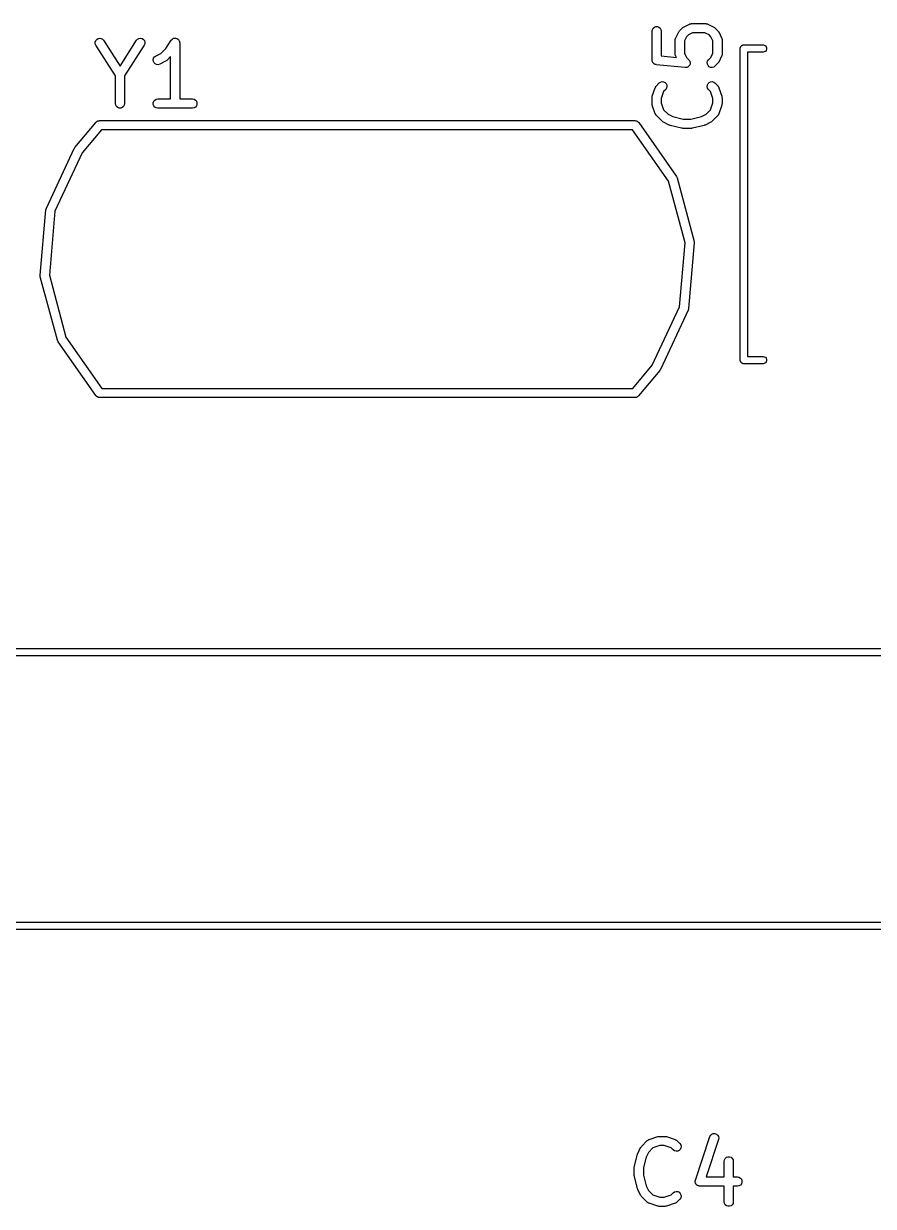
# Model space of a CAD drawing. Extents: x 135.1 to 182.9, y -142 to -62.3.
# Drawn here: x 148.35 to 162.32, y -119.97 to -100.53 of the extents above; entities that cross this region are included whole.
import ezdxf

# ---------------------------------------------------------------- set-up
doc = ezdxf.new("R2010")
doc.units = 0
doc.header["$MEASUREMENT"] = 0
doc.layers.add('BLACK', color=7, linetype='CONTINUOUS')

msp = doc.modelspace()

# ---------------------------------------------------------------- linework, layer by layer
at = {"layer": 'Black'}
for p, q in [((158.681, -100.654), (158.686, -100.628)), ((158.681, -101.13), (158.681, -100.654)), ((158.686, -100.628), (158.699, -100.606)), ((158.699, -100.606), (158.719, -100.589)), ((158.719, -100.589), (158.743, -100.58)), ((158.743, -100.58), (158.769, -100.58)), ((158.769, -100.58), (158.794, -100.589)), ((158.794, -100.589), (158.814, -100.606)), ((158.814, -100.606), (158.827, -100.628)), ((158.827, -100.628), (158.831, -100.654)), ((158.831, -100.654), (158.831, -101.062)), ((159.07, -100.763), (159.118, -100.668)), ((159.118, -100.668), (159.125, -100.658)), ((159.125, -100.658), (159.132, -100.648)), ((159.132, -100.648), (159.18, -100.601)), ((159.18, -100.601), (159.189, -100.594)), ((159.189, -100.594), (159.199, -100.587)), ((159.199, -100.587), (159.294, -100.539)), ((159.294, -100.539), (159.298, -100.538)), ((159.298, -100.538), (159.302, -100.536)), ((159.302, -100.536), (159.311, -100.534)), ((159.311, -100.534), (159.319, -100.532)), ((159.319, -100.532), (159.324, -100.532)), ((159.324, -100.532), (159.328, -100.531)), ((159.328, -100.531), (159.566, -100.531)), ((159.566, -100.531), (159.57, -100.532)), ((159.57, -100.532), (159.574, -100.532)), ((159.574, -100.532), (159.583, -100.534)), ((159.583, -100.534), (159.592, -100.536)), ((159.592, -100.536), (159.595, -100.538)), ((159.595, -100.538), (159.599, -100.539)), ((159.599, -100.539), (159.695, -100.587)), ((159.695, -100.587), (159.704, -100.594)), ((159.704, -100.594), (159.714, -100.601)), ((159.714, -100.601), (159.762, -100.648)), ((159.762, -100.648), (159.769, -100.658)), ((159.769, -100.658), (159.776, -100.668)), ((159.776, -100.668), (159.823, -100.763)), ((149.53, -100.835), (149.538, -100.81)), ((149.531, -100.861), (149.53, -100.835)), ((149.541, -100.885), (149.531, -100.861)), ((149.538, -100.81), (149.554, -100.789)), ((149.554, -100.789), (149.576, -100.775)), ((149.576, -100.775), (149.601, -100.769)), ((149.601, -100.769), (149.627, -100.773)), ((149.627, -100.773), (149.65, -100.785)), ((149.65, -100.785), (149.668, -100.804)), ((149.668, -100.804), (149.938, -101.228)), ((149.938, -101.228), (150.208, -100.804)), ((150.208, -100.804), (150.225, -100.785)), ((150.225, -100.785), (150.249, -100.773)), ((150.249, -100.773), (150.274, -100.769)), ((150.274, -100.769), (150.3, -100.775)), ((150.3, -100.775), (150.322, -100.789)), ((150.322, -100.789), (150.338, -100.81)), ((150.344, -100.861), (150.334, -100.885)), ((150.338, -100.81), (150.345, -100.835)), ((150.345, -100.835), (150.344, -100.861)), ((150.689, -100.939), (150.78, -100.803)), ((150.78, -100.803), (150.783, -100.8)), ((150.783, -100.8), (150.785, -100.796)), ((150.785, -100.796), (150.792, -100.79)), ((150.792, -100.79), (150.798, -100.784)), ((150.798, -100.784), (150.802, -100.782)), ((150.802, -100.782), (150.805, -100.779)), ((150.805, -100.779), (150.813, -100.776)), ((150.813, -100.776), (150.822, -100.772)), ((150.822, -100.772), (150.826, -100.772)), ((150.826, -100.772), (150.83, -100.771)), ((150.83, -100.771), (150.838, -100.771)), ((150.838, -100.771), (150.847, -100.77)), ((150.847, -100.77), (150.851, -100.771)), ((150.851, -100.771), (150.856, -100.771)), ((150.856, -100.771), (150.864, -100.774)), ((150.864, -100.774), (150.873, -100.776)), ((150.873, -100.776), (150.876, -100.778)), ((150.876, -100.778), (150.88, -100.779)), ((150.88, -100.779), (150.887, -100.785)), ((150.887, -100.785), (150.894, -100.79)), ((150.894, -100.79), (150.897, -100.794)), ((150.897, -100.794), (150.9, -100.796)), ((150.9, -100.796), (150.904, -100.804)), ((150.904, -100.804), (150.91, -100.811)), ((150.91, -100.811), (150.911, -100.815)), ((150.911, -100.815), (150.913, -100.819)), ((150.913, -100.819), (150.915, -100.828)), ((150.915, -100.828), (150.917, -100.836)), ((150.917, -100.836), (150.917, -100.84)), ((150.917, -100.84), (150.918, -100.844)), ((150.918, -100.844), (150.918, -101.769)), ((159.062, -100.797), (159.063, -100.793)), ((159.062, -101.035), (159.062, -100.797)), ((159.063, -100.788), (159.065, -100.78)), ((159.063, -100.793), (159.063, -100.788)), ((159.065, -100.78), (159.067, -100.771)), ((159.067, -100.771), (159.069, -100.767)), ((159.069, -100.767), (159.07, -100.763)), ((159.247, -100.746), (159.212, -100.814)), ((159.212, -100.814), (159.212, -101.017)), ((159.277, -100.716), (159.247, -100.746)), ((159.346, -100.681), (159.277, -100.716)), ((159.548, -100.681), (159.346, -100.681)), ((159.617, -100.716), (159.548, -100.681)), ((159.647, -100.746), (159.617, -100.716)), ((159.681, -100.814), (159.647, -100.746)), ((159.681, -101.017), (159.681, -100.814)), ((159.823, -100.763), (159.825, -100.767)), ((159.825, -100.767), (159.827, -100.771)), ((159.827, -100.771), (159.828, -100.78)), ((159.828, -100.78), (159.831, -100.788)), ((159.831, -100.788), (159.831, -100.793)), ((159.831, -100.793), (159.831, -100.797)), ((159.831, -100.797), (159.831, -101.035)), ((149.863, -101.39), (149.541, -100.885)), ((150.334, -100.885), (150.013, -101.39)), ((150.502, -101.079), (150.523, -101.063)), ((150.523, -101.063), (150.608, -101.021)), ((150.608, -101.021), (150.689, -100.939)), ((158.831, -101.062), (159.08, -101.087)), ((159.063, -101.039), (159.062, -101.035)), ((159.063, -101.043), (159.063, -101.039)), ((159.065, -101.052), (159.063, -101.043)), ((159.067, -101.061), (159.065, -101.052)), ((159.069, -101.064), (159.067, -101.061)), ((159.07, -101.068), (159.069, -101.064)), ((159.212, -101.017), (159.247, -101.086)), ((159.647, -101.086), (159.681, -101.017)), ((159.825, -101.064), (159.823, -101.068)), ((159.827, -101.061), (159.825, -101.064)), ((159.828, -101.052), (159.827, -101.061)), ((159.831, -101.043), (159.828, -101.052)), ((159.831, -101.035), (159.831, -101.039)), ((159.831, -101.039), (159.831, -101.043)), ((160.13, -100.94), (160.131, -100.935)), ((160.13, -106.06), (160.13, -100.94)), ((160.131, -100.93), (160.133, -100.925)), ((160.131, -100.935), (160.131, -100.93)), ((160.133, -100.925), (160.134, -100.919)), ((160.134, -100.919), (160.136, -100.915)), ((160.136, -100.915), (160.138, -100.91)), ((160.138, -100.91), (160.141, -100.906)), ((160.141, -100.906), (160.144, -100.901)), ((160.144, -100.901), (160.148, -100.898)), ((160.148, -100.898), (160.151, -100.894)), ((160.151, -100.894), (160.156, -100.891)), ((160.156, -100.891), (160.16, -100.888)), ((160.16, -100.888), (160.165, -100.886)), ((160.165, -100.886), (160.169, -100.884)), ((160.169, -100.884), (160.175, -100.883)), ((160.175, -100.883), (160.18, -100.881)), ((160.18, -100.881), (160.185, -100.881)), ((160.185, -100.881), (160.19, -100.88)), ((160.19, -100.88), (160.504, -100.88)), ((160.504, -101), (160.25, -101)), ((160.25, -101), (160.25, -106)), ((160.504, -100.88), (160.525, -100.884)), ((160.525, -100.996), (160.504, -101)), ((160.525, -100.884), (160.543, -100.894)), ((160.543, -100.986), (160.525, -100.996)), ((160.543, -100.894), (160.556, -100.91)), ((160.556, -100.97), (160.543, -100.986)), ((160.556, -100.91), (160.563, -100.93)), ((160.563, -100.95), (160.556, -100.97)), ((160.563, -100.93), (160.563, -100.95)), ((150.482, -101.126), (150.488, -101.1)), ((150.485, -101.151), (150.482, -101.126)), ((150.497, -101.175), (150.485, -101.151)), ((150.488, -101.1), (150.502, -101.079)), ((150.516, -101.193), (150.497, -101.175)), ((150.539, -101.203), (150.516, -101.193)), ((150.565, -101.205), (150.539, -101.203)), ((150.59, -101.197), (150.565, -101.205)), ((150.686, -101.15), (150.59, -101.197)), ((150.695, -101.142), (150.686, -101.15)), ((150.705, -101.136), (150.695, -101.142)), ((150.768, -101.073), (150.705, -101.136)), ((150.768, -101.769), (150.768, -101.073)), ((158.682, -101.133), (158.681, -101.13)), ((158.682, -101.136), (158.682, -101.133)), ((158.684, -101.146), (158.682, -101.136)), ((158.686, -101.156), (158.684, -101.146)), ((158.687, -101.158), (158.686, -101.156)), ((158.688, -101.161), (158.687, -101.158)), ((158.694, -101.169), (158.688, -101.161)), ((158.699, -101.178), (158.694, -101.169)), ((158.701, -101.18), (158.699, -101.178)), ((158.703, -101.182), (158.701, -101.18)), ((158.711, -101.188), (158.703, -101.182)), ((158.719, -101.195), (158.711, -101.188)), ((158.722, -101.196), (158.719, -101.195)), ((158.724, -101.198), (158.722, -101.196)), ((158.734, -101.2), (158.724, -101.198)), ((158.743, -101.204), (158.734, -101.2)), ((158.746, -101.204), (158.743, -101.204)), ((158.749, -101.205), (158.746, -101.204)), ((159.225, -101.252), (158.749, -101.205)), ((159.08, -101.087), (159.07, -101.068)), ((159.226, -101.252), (159.225, -101.252)), ((159.238, -101.251), (159.226, -101.252)), ((159.226, -101.252), (159.226, -101.252)), ((159.251, -101.25), (159.238, -101.251)), ((159.247, -101.086), (159.286, -101.125)), ((159.252, -101.25), (159.251, -101.25)), ((159.263, -101.245), (159.252, -101.25)), ((159.252, -101.25), (159.252, -101.25)), ((159.275, -101.24), (159.263, -101.245)), ((159.276, -101.239), (159.275, -101.239)), ((159.275, -101.239), (159.275, -101.24)), ((159.284, -101.23), (159.276, -101.239)), ((159.293, -101.221), (159.284, -101.23)), ((159.286, -101.125), (159.286, -101.125)), ((159.286, -101.125), (159.286, -101.125)), ((159.286, -101.125), (159.293, -101.136)), ((159.293, -101.136), (159.301, -101.146)), ((159.294, -101.221), (159.293, -101.221)), ((159.299, -101.209), (159.294, -101.221)), ((159.294, -101.221), (159.294, -101.221)), ((159.305, -101.198), (159.299, -101.209)), ((159.301, -101.146), (159.301, -101.146)), ((159.301, -101.146), (159.301, -101.147)), ((159.301, -101.147), (159.304, -101.159)), ((159.304, -101.159), (159.307, -101.171)), ((159.306, -101.185), (159.305, -101.197)), ((159.305, -101.197), (159.305, -101.198)), ((159.305, -101.198), (159.305, -101.198)), ((159.307, -101.172), (159.306, -101.185)), ((159.307, -101.171), (159.307, -101.172)), ((159.307, -101.172), (159.307, -101.172)), ((159.586, -101.171), (159.593, -101.146)), ((159.589, -101.197), (159.586, -101.171)), ((159.6, -101.221), (159.589, -101.197)), ((159.593, -101.146), (159.608, -101.125)), ((159.618, -101.239), (159.6, -101.221)), ((159.608, -101.125), (159.647, -101.086)), ((159.642, -101.25), (159.618, -101.239)), ((159.668, -101.252), (159.642, -101.25)), ((159.693, -101.246), (159.668, -101.252)), ((159.714, -101.231), (159.693, -101.246)), ((159.762, -101.183), (159.714, -101.231)), ((159.769, -101.173), (159.762, -101.183)), ((159.776, -101.164), (159.769, -101.173)), ((159.823, -101.068), (159.776, -101.164)), ((149.863, -101.844), (149.863, -101.39)), ((150.013, -101.39), (150.013, -101.844)), ((158.685, -101.725), (158.733, -101.583)), ((158.733, -101.583), (158.735, -101.579)), ((158.735, -101.579), (158.736, -101.575)), ((158.736, -101.575), (158.741, -101.567)), ((158.741, -101.567), (158.745, -101.56)), ((158.745, -101.56), (158.748, -101.557)), ((158.748, -101.557), (158.751, -101.553)), ((158.751, -101.553), (158.799, -101.506)), ((158.799, -101.506), (158.82, -101.491)), ((158.82, -101.491), (158.845, -101.484)), ((158.87, -101.647), (158.831, -101.761)), ((158.845, -101.484), (158.871, -101.486)), ((158.905, -101.612), (158.87, -101.647)), ((158.871, -101.486), (158.895, -101.497)), ((158.895, -101.497), (158.913, -101.516)), ((158.92, -101.59), (158.905, -101.612)), ((158.913, -101.516), (158.924, -101.539)), ((158.926, -101.565), (158.92, -101.59)), ((158.924, -101.539), (158.926, -101.565)), ((159.586, -101.565), (159.589, -101.539)), ((159.593, -101.59), (159.586, -101.565)), ((159.589, -101.539), (159.6, -101.516)), ((159.608, -101.612), (159.593, -101.59)), ((159.6, -101.516), (159.618, -101.497)), ((159.643, -101.647), (159.608, -101.612)), ((159.618, -101.497), (159.642, -101.486)), ((159.642, -101.486), (159.668, -101.484)), ((159.681, -101.761), (159.643, -101.647)), ((159.668, -101.484), (159.693, -101.491)), ((159.693, -101.491), (159.714, -101.506)), ((159.714, -101.506), (159.762, -101.553)), ((159.762, -101.553), (159.764, -101.557)), ((159.764, -101.557), (159.768, -101.56)), ((159.768, -101.56), (159.772, -101.567)), ((159.772, -101.567), (159.777, -101.575)), ((159.777, -101.575), (159.778, -101.579)), ((159.778, -101.579), (159.78, -101.583)), ((159.78, -101.583), (159.828, -101.725)), ((149.867, -101.87), (149.863, -101.844)), ((150.013, -101.844), (150.008, -101.87)), ((150.483, -101.831), (150.492, -101.807)), ((150.483, -101.857), (150.483, -101.831)), ((150.492, -101.807), (150.509, -101.787)), ((150.509, -101.787), (150.531, -101.774)), ((150.531, -101.774), (150.557, -101.769)), ((150.557, -101.769), (150.768, -101.769)), ((150.918, -101.769), (151.128, -101.769)), ((151.128, -101.769), (151.154, -101.774)), ((151.154, -101.774), (151.176, -101.787)), ((151.176, -101.787), (151.193, -101.807)), ((151.193, -101.807), (151.202, -101.831)), ((151.202, -101.831), (151.202, -101.857)), ((158.681, -101.749), (158.683, -101.737)), ((158.681, -101.844), (158.681, -101.749)), ((158.683, -101.856), (158.681, -101.844)), ((158.683, -101.737), (158.685, -101.725)), ((158.831, -101.761), (158.831, -101.832)), ((158.831, -101.832), (158.87, -101.947)), ((159.643, -101.947), (159.681, -101.832)), ((159.681, -101.832), (159.681, -101.761)), ((159.828, -101.725), (159.829, -101.737)), ((159.829, -101.737), (159.831, -101.749)), ((159.831, -101.844), (159.829, -101.856)), ((159.831, -101.749), (159.831, -101.844)), ((149.88, -101.893), (149.867, -101.87)), ((149.9, -101.909), (149.88, -101.893)), ((149.925, -101.918), (149.9, -101.909)), ((149.951, -101.918), (149.925, -101.918)), ((149.975, -101.909), (149.951, -101.918)), ((149.995, -101.893), (149.975, -101.909)), ((150.008, -101.87), (149.995, -101.893)), ((150.492, -101.882), (150.483, -101.857)), ((150.509, -101.902), (150.492, -101.882)), ((150.531, -101.915), (150.509, -101.902)), ((150.557, -101.919), (150.531, -101.915)), ((151.128, -101.919), (150.557, -101.919)), ((151.154, -101.915), (151.128, -101.919)), ((151.176, -101.902), (151.154, -101.915)), ((151.193, -101.882), (151.176, -101.902)), ((151.202, -101.857), (151.193, -101.882)), ((158.685, -101.868), (158.683, -101.856)), ((158.733, -102.011), (158.685, -101.868)), ((158.735, -102.015), (158.733, -102.011)), ((158.736, -102.019), (158.735, -102.015)), ((158.741, -102.026), (158.736, -102.019)), ((158.745, -102.034), (158.741, -102.026)), ((158.748, -102.037), (158.745, -102.034)), ((158.751, -102.04), (158.748, -102.037)), ((158.87, -101.947), (158.944, -102.021)), ((158.944, -102.021), (159.021, -102.059)), ((159.492, -102.059), (159.569, -102.021)), ((159.569, -102.021), (159.643, -101.947)), ((159.764, -102.037), (159.762, -102.04)), ((159.768, -102.034), (159.764, -102.037)), ((159.772, -102.026), (159.768, -102.034)), ((159.777, -102.019), (159.772, -102.026)), ((159.778, -102.015), (159.777, -102.019)), ((159.78, -102.011), (159.778, -102.015)), ((159.828, -101.868), (159.78, -102.011)), ((159.829, -101.856), (159.828, -101.868)), ((149.194, -102.567), (149.543, -102.152)), ((149.543, -102.152), (149.548, -102.148)), ((149.548, -102.148), (149.552, -102.143)), ((149.552, -102.143), (149.557, -102.139)), ((149.557, -102.139), (149.562, -102.135)), ((149.562, -102.135), (149.569, -102.133)), ((149.569, -102.133), (149.574, -102.13)), ((149.574, -102.13), (149.581, -102.128)), ((149.581, -102.128), (149.587, -102.126)), ((149.587, -102.126), (149.594, -102.126)), ((149.594, -102.126), (149.6, -102.125)), ((149.6, -102.125), (158.4, -102.125)), ((158.4, -102.125), (158.41, -102.127)), ((158.41, -102.127), (158.419, -102.128)), ((158.419, -102.128), (158.422, -102.129)), ((158.422, -102.129), (158.426, -102.13)), ((158.426, -102.13), (158.434, -102.134)), ((158.434, -102.134), (158.443, -102.139)), ((158.443, -102.139), (158.445, -102.141)), ((158.445, -102.141), (158.448, -102.143)), ((158.448, -102.143), (158.455, -102.15)), ((158.455, -102.15), (158.461, -102.157)), ((158.461, -102.157), (159.081, -103.042)), ((158.846, -102.136), (158.751, -102.04)), ((158.856, -102.142), (158.846, -102.136)), ((158.866, -102.15), (158.856, -102.142)), ((158.961, -102.197), (158.866, -102.15)), ((158.969, -102.2), (158.961, -102.197)), ((158.976, -102.203), (158.969, -102.2)), ((159.167, -102.25), (158.976, -102.203)), ((159.021, -102.059), (159.194, -102.103)), ((159.194, -102.103), (159.319, -102.103)), ((159.319, -102.103), (159.492, -102.059)), ((159.536, -102.203), (159.346, -102.25)), ((159.544, -102.2), (159.536, -102.203)), ((159.552, -102.197), (159.544, -102.2)), ((159.647, -102.15), (159.552, -102.197)), ((159.657, -102.142), (159.647, -102.15)), ((159.667, -102.136), (159.657, -102.142)), ((159.762, -102.04), (159.667, -102.136)), ((149.635, -102.275), (149.315, -102.656)), ((158.361, -102.275), (149.635, -102.275)), ((158.951, -103.117), (158.361, -102.275)), ((159.176, -102.251), (159.167, -102.25)), ((159.185, -102.253), (159.176, -102.251)), ((159.328, -102.253), (159.185, -102.253)), ((159.337, -102.251), (159.328, -102.253)), ((159.346, -102.25), (159.337, -102.251)), ((148.727, -103.563), (149.183, -102.584)), ((149.183, -102.584), (149.189, -102.576)), ((149.189, -102.576), (149.194, -102.567)), ((149.315, -102.656), (148.868, -103.614)), ((159.224, -104.135), (158.951, -103.117)), ((159.081, -103.042), (159.081, -103.042)), ((159.081, -103.042), (159.081, -103.042)), ((159.081, -103.042), (159.092, -103.066)), ((159.092, -103.066), (159.092, -103.066)), ((159.092, -103.066), (159.372, -104.109)), ((148.626, -104.665), (148.72, -103.588)), ((148.72, -103.588), (148.727, -103.563)), ((148.727, -103.563), (148.727, -103.563)), ((148.868, -103.614), (148.776, -104.665)), ((159.132, -105.186), (159.224, -104.135)), ((159.374, -104.135), (159.28, -105.212)), ((159.372, -104.109), (159.372, -104.109)), ((159.372, -104.109), (159.374, -104.135)), ((148.628, -104.691), (148.626, -104.665)), ((148.908, -105.734), (148.628, -104.691)), ((148.628, -104.691), (148.628, -104.691)), ((148.776, -104.665), (149.049, -105.683)), ((158.685, -106.144), (159.132, -105.186)), ((159.273, -105.237), (158.817, -106.216)), ((159.28, -105.212), (159.273, -105.237)), ((149.049, -105.683), (149.639, -106.525)), ((148.919, -105.758), (148.908, -105.734)), ((149.539, -106.643), (148.919, -105.758)), ((160.131, -106.065), (160.13, -106.06)), ((160.131, -106.07), (160.131, -106.065)), ((160.133, -106.075), (160.131, -106.07)), ((160.134, -106.081), (160.133, -106.075)), ((160.136, -106.085), (160.134, -106.081)), ((160.138, -106.09), (160.136, -106.085)), ((160.141, -106.094), (160.138, -106.09)), ((160.144, -106.099), (160.141, -106.094)), ((160.148, -106.102), (160.144, -106.099)), ((160.151, -106.106), (160.148, -106.102)), ((160.156, -106.109), (160.151, -106.106)), ((160.16, -106.112), (160.156, -106.109)), ((160.165, -106.114), (160.16, -106.112)), ((160.169, -106.116), (160.165, -106.114)), ((160.175, -106.117), (160.169, -106.116)), ((160.18, -106.119), (160.175, -106.117)), ((160.185, -106.119), (160.18, -106.119)), ((160.19, -106.12), (160.185, -106.119)), ((160.504, -106.12), (160.19, -106.12)), ((160.25, -106), (160.504, -106)), ((160.504, -106), (160.525, -106.004)), ((160.525, -106.116), (160.504, -106.12)), ((160.525, -106.004), (160.543, -106.014)), ((160.543, -106.106), (160.525, -106.116)), ((160.543, -106.014), (160.556, -106.03)), ((160.556, -106.09), (160.543, -106.106)), ((160.556, -106.03), (160.563, -106.05)), ((160.563, -106.07), (160.556, -106.09)), ((160.563, -106.05), (160.563, -106.07)), ((158.365, -106.525), (158.685, -106.144)), ((158.806, -106.233), (158.457, -106.648)), ((158.811, -106.224), (158.806, -106.233)), ((158.817, -106.216), (158.811, -106.224)), ((149.545, -106.65), (149.539, -106.643)), ((149.552, -106.657), (149.545, -106.65)), ((149.555, -106.659), (149.552, -106.657)), ((149.557, -106.661), (149.555, -106.659)), ((149.566, -106.666), (149.557, -106.661)), ((149.574, -106.67), (149.566, -106.666)), ((149.578, -106.671), (149.574, -106.67)), ((149.581, -106.672), (149.578, -106.671)), ((149.59, -106.673), (149.581, -106.672)), ((149.6, -106.675), (149.59, -106.673)), ((149.7, -106.675), (149.6, -106.675)), ((149.639, -106.525), (149.7, -106.525)), ((149.7, -106.525), (158.365, -106.525)), ((158.4, -106.675), (149.7, -106.675)), ((158.406, -106.674), (158.4, -106.675)), ((158.413, -106.674), (158.406, -106.674)), ((158.419, -106.672), (158.413, -106.674)), ((158.426, -106.67), (158.419, -106.672)), ((158.431, -106.667), (158.426, -106.67)), ((158.438, -106.665), (158.431, -106.667)), ((158.443, -106.661), (158.438, -106.665)), ((158.448, -106.657), (158.443, -106.661)), ((158.452, -106.652), (158.448, -106.657)), ((158.457, -106.648), (158.452, -106.652)), ((141.496, -110.798), (177.176, -110.798)), ((177.116, -110.918), (141.556, -110.918)), ((177.176, -115.418), (141.496, -115.418)), ((141.556, -115.298), (177.116, -115.298)), ((158.506, -118.982), (158.602, -118.887)), ((158.602, -118.887), (158.605, -118.884)), ((158.605, -118.884), (158.608, -118.881)), ((158.608, -118.881), (158.616, -118.877)), ((158.616, -118.877), (158.623, -118.872)), ((158.623, -118.872), (158.627, -118.871)), ((158.627, -118.871), (158.631, -118.869)), ((158.631, -118.869), (158.774, -118.821)), ((158.774, -118.821), (158.786, -118.819)), ((158.786, -118.819), (158.798, -118.817)), ((158.798, -118.817), (158.893, -118.817)), ((158.893, -118.817), (158.905, -118.819)), ((158.905, -118.819), (158.917, -118.821)), ((158.917, -118.821), (159.059, -118.869)), ((159.059, -118.869), (159.063, -118.871)), ((159.063, -118.871), (159.067, -118.872)), ((159.067, -118.872), (159.075, -118.877)), ((159.075, -118.877), (159.082, -118.881)), ((159.082, -118.881), (159.085, -118.884)), ((159.085, -118.884), (159.089, -118.887)), ((159.089, -118.887), (159.136, -118.935)), ((159.136, -118.935), (159.151, -118.956)), ((159.393, -119.535), (159.631, -118.821)), ((159.774, -118.868), (159.568, -119.484)), ((159.631, -118.821), (159.644, -118.798)), ((159.644, -118.798), (159.663, -118.781)), ((159.663, -118.781), (159.687, -118.771)), ((159.687, -118.771), (159.713, -118.771)), ((159.713, -118.771), (159.738, -118.779)), ((159.738, -118.779), (159.758, -118.795)), ((159.758, -118.795), (159.772, -118.817)), ((159.772, -118.817), (159.777, -118.843)), ((159.777, -118.843), (159.774, -118.868)), ((158.392, -119.303), (158.439, -119.112)), ((158.439, -119.112), (158.442, -119.105)), ((158.442, -119.105), (158.445, -119.097)), ((158.445, -119.097), (158.492, -119.002)), ((158.492, -119.002), (158.5, -118.992)), ((158.5, -118.992), (158.506, -118.982)), ((158.621, -119.08), (158.583, -119.157)), ((158.695, -119.006), (158.621, -119.08)), ((158.81, -118.967), (158.695, -119.006)), ((158.881, -118.967), (158.81, -118.967)), ((158.995, -119.006), (158.881, -118.967)), ((159.03, -119.041), (158.995, -119.006)), ((159.052, -119.056), (159.03, -119.041)), ((159.077, -119.062), (159.052, -119.056)), ((159.103, -119.06), (159.077, -119.062)), ((159.126, -119.049), (159.103, -119.06)), ((159.145, -119.031), (159.126, -119.049)), ((159.156, -119.007), (159.145, -119.031)), ((159.151, -118.956), (159.158, -118.981)), ((159.158, -118.981), (159.156, -119.007)), ((158.389, -119.321), (158.391, -119.312)), ((158.389, -119.464), (158.389, -119.321)), ((158.391, -119.312), (158.392, -119.303)), ((158.583, -119.157), (158.539, -119.33)), ((158.539, -119.33), (158.539, -119.455)), ((159.865, -119.226), (159.87, -119.2)), ((159.865, -119.484), (159.865, -119.226)), ((159.87, -119.2), (159.883, -119.178)), ((159.883, -119.178), (159.903, -119.161)), ((159.903, -119.161), (159.927, -119.152)), ((159.927, -119.152), (159.954, -119.152)), ((159.954, -119.152), (159.978, -119.161)), ((159.978, -119.161), (159.998, -119.178)), ((159.998, -119.178), (160.011, -119.2)), ((160.011, -119.2), (160.015, -119.226)), ((160.015, -119.226), (160.015, -119.484)), ((158.391, -119.473), (158.389, -119.464)), ((158.392, -119.482), (158.391, -119.473)), ((158.439, -119.672), (158.392, -119.482)), ((158.539, -119.455), (158.583, -119.628)), ((159.568, -119.484), (159.865, -119.484)), ((160.015, -119.484), (160.083, -119.484)), ((160.083, -119.484), (160.109, -119.489)), ((160.109, -119.489), (160.132, -119.502)), ((160.132, -119.502), (160.148, -119.522)), ((160.148, -119.522), (160.157, -119.546)), ((158.442, -119.68), (158.439, -119.672)), ((158.445, -119.688), (158.442, -119.68)), ((158.492, -119.783), (158.445, -119.688)), ((158.583, -119.628), (158.621, -119.705)), ((158.621, -119.705), (158.695, -119.779)), ((159.052, -119.729), (159.077, -119.722)), ((159.077, -119.722), (159.103, -119.725)), ((159.103, -119.725), (159.126, -119.736)), ((159.389, -119.561), (159.39, -119.554)), ((159.39, -119.567), (159.389, -119.561)), ((159.39, -119.546), (159.392, -119.541)), ((159.39, -119.554), (159.39, -119.546)), ((159.39, -119.572), (159.39, -119.567)), ((159.393, -119.579), (159.39, -119.572)), ((159.392, -119.541), (159.393, -119.535)), ((159.395, -119.587), (159.393, -119.579)), ((159.397, -119.591), (159.395, -119.587)), ((159.399, -119.597), (159.397, -119.591)), ((159.404, -119.602), (159.399, -119.597)), ((159.408, -119.609), (159.404, -119.602)), ((159.413, -119.612), (159.408, -119.609)), ((159.416, -119.617), (159.413, -119.612)), ((159.423, -119.62), (159.416, -119.617)), ((159.429, -119.625), (159.423, -119.62)), ((159.434, -119.627), (159.429, -119.625)), ((159.439, -119.63), (159.434, -119.627)), ((159.446, -119.631), (159.439, -119.63)), ((159.453, -119.633), (159.446, -119.631)), ((159.459, -119.633), (159.453, -119.633)), ((159.464, -119.634), (159.459, -119.633)), ((159.865, -119.634), (159.464, -119.634)), ((159.865, -119.892), (159.865, -119.634)), ((160.083, -119.634), (160.015, -119.634)), ((160.015, -119.634), (160.015, -119.892)), ((160.109, -119.63), (160.083, -119.634)), ((160.132, -119.617), (160.109, -119.63)), ((160.148, -119.597), (160.132, -119.617)), ((160.157, -119.572), (160.148, -119.597)), ((160.157, -119.546), (160.157, -119.572)), ((158.5, -119.793), (158.492, -119.783)), ((158.506, -119.803), (158.5, -119.793)), ((158.602, -119.898), (158.506, -119.803)), ((158.605, -119.9), (158.602, -119.898)), ((158.608, -119.904), (158.605, -119.9)), ((158.616, -119.908), (158.608, -119.904)), ((158.623, -119.913), (158.616, -119.908)), ((158.627, -119.914), (158.623, -119.913)), ((158.631, -119.916), (158.627, -119.914)), ((158.774, -119.964), (158.631, -119.916)), ((158.695, -119.779), (158.81, -119.817)), ((158.81, -119.817), (158.881, -119.817)), ((158.881, -119.817), (158.995, -119.779)), ((159.059, -119.916), (158.917, -119.964)), ((158.995, -119.779), (159.03, -119.744)), ((159.03, -119.744), (159.052, -119.729)), ((159.063, -119.914), (159.059, -119.916)), ((159.067, -119.913), (159.063, -119.914)), ((159.075, -119.908), (159.067, -119.913)), ((159.082, -119.904), (159.075, -119.908)), ((159.085, -119.9), (159.082, -119.904)), ((159.089, -119.898), (159.085, -119.9)), ((159.136, -119.85), (159.089, -119.898)), ((159.126, -119.736), (159.145, -119.754)), ((159.151, -119.829), (159.136, -119.85)), ((159.145, -119.754), (159.156, -119.778)), ((159.158, -119.804), (159.151, -119.829)), ((159.156, -119.778), (159.158, -119.804)), ((159.87, -119.918), (159.865, -119.892)), ((159.883, -119.941), (159.87, -119.918)), ((160.011, -119.918), (159.998, -119.941)), ((160.015, -119.892), (160.011, -119.918)), ((158.786, -119.965), (158.774, -119.964)), ((158.798, -119.967), (158.786, -119.965)), ((158.893, -119.967), (158.798, -119.967)), ((158.905, -119.965), (158.893, -119.967)), ((158.917, -119.964), (158.905, -119.965)), ((159.903, -119.957), (159.883, -119.941)), ((159.927, -119.966), (159.903, -119.957)), ((159.954, -119.966), (159.927, -119.966)), ((159.978, -119.957), (159.954, -119.966)), ((159.998, -119.941), (159.978, -119.957))]:
    msp.add_line(p, q, dxfattribs=at)

doc.saveas('drawing.dxf')
